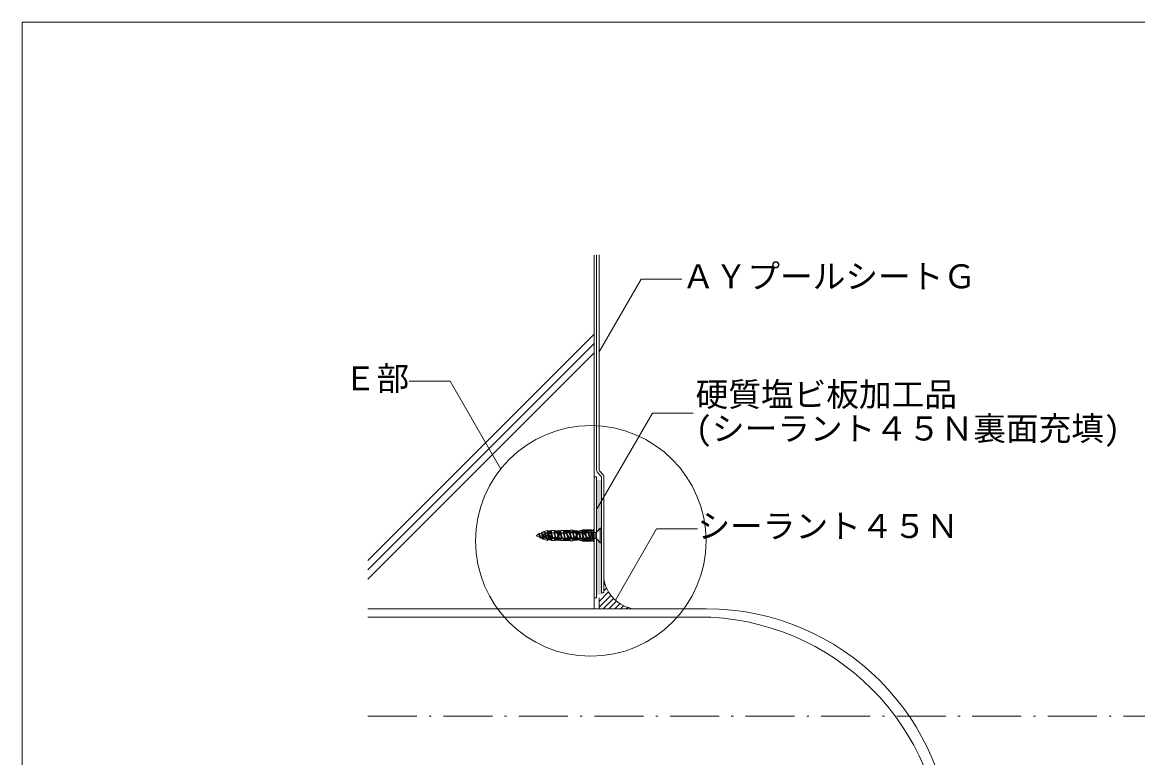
# Model space of a CAD drawing. Units: millimetres, scale not verified. Extents: x -675 to 675, y -471 to 460.
# Drawn here: x -675 to 8, y 10 to 460 of the extents above; entities that cross this region are included whole.
import ezdxf
from ezdxf.enums import TextEntityAlignment as Align

# ---------------------------------------------------------------- set-up
doc = ezdxf.new("R2010")
doc.units = ezdxf.units.MM
doc.header["$LTSCALE"] = 5
doc.linetypes.add('DASHED_DOTTED', pattern=[9.25, 6, -1.5, 0.25, -1.5])
for name, color, linetype, lineweight in [('1-0_芯・寸法線', 2, 'DASHED_DOTTED', 9), ('1-1_記号', 1, 'Continuous', 18), ('1-2_ハッチング', 4, 'Continuous', 9), ('1-4_リベットルーフ', 5, 'Continuous', 9), ('1-5_ＦＬ鋼板・ディスク', 8, 'Continuous', 18), ('1-6_アンカー類', 4, 'Continuous', 9), ('1-7_設備', 3, 'Continuous', 9), ('1-A_元図・躯体', 7, 'Continuous', 9), ('1-B_その他', 30, 'Continuous', 18), ('1-C_アンカー類2', 7, 'Continuous', 9), ('E-0', 7, 'Continuous', 9), ('F-0', 7, 'Continuous', 9)]:
    doc.layers.add(name, color=color, linetype=linetype, lineweight=lineweight)
doc.styles.add('ＭＳ ゴシック', font='')
doc.styles.get('ＭＳ ゴシック').set_extended_font_data('MS Gothic')

msp = doc.modelspace()

# ---------------------------------------------------------------- linework, layer by layer
at = {"layer": '1-0_芯・寸法線'}
msp.add_line((-463.548, 35.331), (464.297, 35.331), dxfattribs=at)
at = {"layer": '1-1_記号'}
msp.add_circle((-327.068, 142.642), 70.541, dxfattribs=at)
at = {"layer": '1-2_ハッチング'}
for p, q in [((-319, 119.242), (-318.989, 119.253)), ((-319, 115.707), (-318.354, 116.352)), ((-322, 105.636), (-316.211, 111.424)), ((-322, 102.1), (-314.784, 109.316)), ((-320.5, 110.671), (-320.338, 110.833)), ((-319, 112.171), (-317.411, 113.76)), ((-322, 107.833), (-322, 101.085)), ((-319.479, 101.085), (-313.146, 107.419)), ((-315.944, 101.085), (-311.3, 105.729)), ((-312.408, 101.085), (-309.245, 104.248)), ((-308.873, 101.085), (-306.968, 102.99)), ((-305.337, 101.085), (-304.443, 101.979)), ((-301.802, 101.085), (-301.626, 101.261))]:
    msp.add_line(p, q, dxfattribs=at)
msp.add_arc((-297.738, 122.387), 21.482, 188.196, 262.591, dxfattribs=at)
at = {"layer": '1-4_リベットルーフ'}
for p, q in [((-323.5, 317.805), (-323.5, 185.954)), ((-322, 317.805), (-322, 186.5)), ((-320.851, 182.251), (-323.149, 184.99)), ((-319.351, 182.797), (-321.649, 185.536)), ((-320.5, 181.287), (-320.5, 110.833)), ((-319, 181.833), (-319, 110.833)), ((-320.5, 110.833), (-319, 110.833))]:
    msp.add_line(p, q, dxfattribs=at)
for centre, start, end in [((-322, 185.954), 180, 220), ((-320.5, 186.5), 180, 220), ((-322, 181.287), 0, 40), ((-320.5, 181.833), 0, 40)]:
    msp.add_arc(centre, 1.5, start, end, dxfattribs=at)
at = {"layer": '1-5_ＦＬ鋼板・ディスク'}
for points in [[(-323.5, 147.809), (-322.814, 147.809), (-323.5, 179.833)], [(-322.814, 147.809), (-322.814, 179.833), (-323.5, 179.833)], [(-322.814, 147.809), (-322.658, 147.822), (-322.814, 179.833)], [(-322.658, 147.822), (-322.658, 179.833), (-322.814, 179.833)], [(-322.658, 147.822), (-322.619, 147.831), (-322.658, 179.833)], [(-322.619, 147.831), (-322.619, 179.833), (-322.658, 179.833)], [(-322.619, 147.831), (-322.505, 147.858), (-322.619, 179.833)], [(-322.505, 147.858), (-322.505, 179.833), (-322.619, 179.833)], [(-322.505, 147.858), (-322.431, 147.889), (-322.505, 179.833)], [(-322.431, 147.889), (-322.431, 179.833), (-322.505, 179.833)], [(-322.431, 147.889), (-322.36, 147.918), (-322.431, 179.833)], [(-322.36, 147.918), (-322.36, 179.833), (-322.431, 179.833)], [(-322.36, 147.918), (-322.259, 147.98), (-322.36, 179.833)], [(-322.259, 147.98), (-322.259, 179.833), (-322.36, 179.833)], [(-322.259, 147.98), (-322.226, 148), (-322.259, 179.833)], [(-322.226, 148), (-322.226, 179.833), (-322.259, 179.833)], [(-322.226, 148), (-322.107, 148.102), (-322.226, 179.833)], [(-322.107, 148.102), (-322.107, 179.833), (-322.226, 179.833)], [(-322.107, 148.102), (-320.5, 149.709), (-322.107, 179.833)], [(-320.5, 149.709), (-320.5, 179.833), (-322.107, 179.833)], [(-323.5, 109.833), (-322.814, 109.833), (-323.5, 144.129)], [(-322.814, 109.833), (-322.814, 144.129), (-323.5, 144.129)], [(-322.814, 109.833), (-322.658, 109.833), (-322.814, 144.129)], [(-322.658, 109.833), (-322.658, 144.114), (-322.814, 144.129)], [(-322.658, 109.833), (-322.619, 109.833), (-322.658, 144.114)], [(-322.619, 109.833), (-322.619, 144.11), (-322.658, 144.114)], [(-322.619, 109.833), (-322.505, 109.833), (-322.619, 144.11)], [(-322.505, 109.833), (-322.505, 144.075), (-322.619, 144.11)], [(-322.505, 109.833), (-322.431, 109.833), (-322.505, 144.075)], [(-322.431, 109.833), (-322.431, 144.053), (-322.505, 144.075)], [(-322.431, 109.833), (-322.36, 109.833), (-322.431, 144.053)], [(-322.36, 109.833), (-322.36, 144.015), (-322.431, 144.053)], [(-322.36, 109.833), (-322.259, 109.833), (-322.36, 144.015)], [(-322.259, 109.833), (-322.259, 143.961), (-322.36, 144.015)], [(-322.259, 109.833), (-322.226, 109.833), (-322.259, 143.961)], [(-322.226, 109.833), (-322.226, 143.934), (-322.259, 143.961)], [(-322.226, 109.833), (-322.107, 109.833), (-322.226, 143.934)], [(-322.107, 109.833), (-322.107, 143.836), (-322.226, 143.934)], [(-322.107, 109.833), (-320.5, 109.833), (-322.107, 143.836)], [(-320.5, 109.833), (-320.5, 142.229), (-322.107, 143.836)], [(-323.5, 109.833), (-323.5, 109.833), (-323.5, 109.833)]]:
    msp.add_solid(points, dxfattribs=at)
at = {"layer": '1-6_アンカー類'}
for p, q in [((-323.607, 148.102), (-321.24, 150.469)), ((-320.5, 150.469), (-321.24, 150.469)), ((-320.5, 141.469), (-320.5, 150.469)), ((-358.033, 144.324), (-358.616, 147.365)), ((-355.799, 144.385), (-356.972, 148.056)), ((-356.128, 143.655), (-355.799, 144.385)), ((-354.455, 144.371), (-355.427, 144.371)), ((-354.228, 143.64), (-355.12, 148.294)), ((-353.899, 144.371), (-355.12, 148.294)), ((-353.549, 147.567), (-354.894, 147.567)), ((-354.228, 143.64), (-353.899, 144.371)), ((-352.555, 144.371), (-353.899, 144.371)), ((-352.328, 143.64), (-353.22, 148.294)), ((-351.999, 144.371), (-353.22, 148.294)), ((-351.649, 147.567), (-352.994, 147.567)), ((-352.328, 143.64), (-351.999, 144.371)), ((-350.655, 144.371), (-351.999, 144.371)), ((-350.428, 143.64), (-351.32, 148.294)), ((-350.1, 144.371), (-351.32, 148.294)), ((-349.749, 147.567), (-351.094, 147.567)), ((-350.428, 143.64), (-350.1, 144.371)), ((-348.755, 144.371), (-350.1, 144.371)), ((-348.528, 143.64), (-349.42, 148.294)), ((-348.2, 144.371), (-349.42, 148.294)), ((-347.846, 147.567), (-349.194, 147.567)), ((-348.528, 143.64), (-348.2, 144.371)), ((-346.856, 144.371), (-348.2, 144.371)), ((-346.627, 143.637), (-347.519, 148.29)), ((-346.298, 144.367), (-347.519, 148.29)), ((-345.949, 147.567), (-347.294, 147.567)), ((-346.627, 143.637), (-346.298, 144.367)), ((-344.956, 144.371), (-346.3, 144.371)), ((-344.728, 143.64), (-345.62, 148.294)), ((-344.4, 144.371), (-345.62, 148.294)), ((-344.049, 147.567), (-345.394, 147.567)), ((-344.728, 143.64), (-344.4, 144.371)), ((-343.056, 144.371), (-344.4, 144.371)), ((-342.828, 143.64), (-343.72, 148.294)), ((-342.5, 144.371), (-343.72, 148.294)), ((-342.149, 147.567), (-343.494, 147.567)), ((-342.828, 143.64), (-342.5, 144.371)), ((-341.156, 144.371), (-342.5, 144.371)), ((-340.928, 143.64), (-341.82, 148.294)), ((-340.6, 144.371), (-341.82, 148.294)), ((-340.246, 147.567), (-341.594, 147.567)), ((-340.928, 143.64), (-340.6, 144.371)), ((-339.253, 144.371), (-340.6, 144.371)), ((-339.026, 143.64), (-339.917, 148.294)), ((-338.697, 144.371), (-339.917, 148.294)), ((-338.343, 147.567), (-339.691, 147.567)), ((-339.026, 143.64), (-338.697, 144.371)), ((-337.35, 144.371), (-338.697, 144.371)), ((-337.122, 143.64), (-338.014, 148.294)), ((-336.794, 144.371), (-338.014, 148.294)), ((-336.442, 147.567), (-337.788, 147.567)), ((-337.122, 143.64), (-336.794, 144.371)), ((-335.45, 144.371), (-336.794, 144.371)), ((-335.221, 143.637), (-336.113, 148.29)), ((-334.893, 144.367), (-336.113, 148.29)), ((-334.543, 147.567), (-335.888, 147.567)), ((-335.221, 143.637), (-334.893, 144.367)), ((-333.55, 144.371), (-334.893, 144.371)), ((-333.323, 143.64), (-334.214, 148.294)), ((-332.994, 144.371), (-334.214, 148.294)), ((-332.64, 147.567), (-333.988, 147.567)), ((-333.323, 143.64), (-332.994, 144.371)), ((-331.647, 144.371), (-332.994, 144.371)), ((-331.42, 143.64), (-332.312, 148.294)), ((-331.091, 144.371), (-332.312, 148.294)), ((-330.738, 147.567), (-332.085, 147.567)), ((-331.42, 143.64), (-331.091, 144.371)), ((-329.747, 144.371), (-331.091, 144.371)), ((-329.518, 143.637), (-330.41, 148.29)), ((-329.19, 144.367), (-330.41, 148.29)), ((-328.84, 147.567), (-330.185, 147.567)), ((-329.518, 143.637), (-329.19, 144.367)), ((-327.847, 144.371), (-329.19, 144.371)), ((-327.62, 143.64), (-328.512, 148.294)), ((-327.291, 144.371), (-328.512, 148.294)), ((-326.94, 147.567), (-328.286, 147.567)), ((-327.62, 143.64), (-327.291, 144.371)), ((-325.947, 144.371), (-327.291, 144.371)), ((-325.5, 144.721), (-326.612, 148.294)), ((-325.5, 147.567), (-326.386, 147.567)), ((-325.72, 143.64), (-325.5, 144.129)), ((-325.5, 144.129), (-325.5, 147.809)), ((-324.314, 147.809), (-325.5, 147.809)), ((-324.314, 144.129), (-325.5, 144.129)), ((-323.9, 144.129), (-323.9, 147.809)), ((-323.607, 143.836), (-321.24, 141.469))]:
    msp.add_line(p, q, dxfattribs=at)
for points in [[(-320.5, 141.469), (-321.24, 141.469), (-321.24, 150.469)], [(-357.704, 144.694), (-358.616, 147.365), (-358.979, 146.8)], [(-358.979, 146.8), (-358.033, 144.324), (-357.704, 144.694)], [(-355.12, 148.294), (-355.449, 147.567), (-354.228, 143.64)], [(-353.22, 148.294), (-353.549, 147.567), (-352.328, 143.64)], [(-351.32, 148.294), (-351.649, 147.567), (-350.428, 143.64)], [(-349.42, 148.294), (-349.749, 147.567), (-348.528, 143.64)], [(-347.519, 148.29), (-347.848, 147.563), (-346.627, 143.637)], [(-345.62, 148.294), (-345.949, 147.567), (-344.728, 143.64)], [(-343.72, 148.294), (-344.049, 147.567), (-342.828, 143.64)], [(-341.82, 148.294), (-342.149, 147.567), (-340.928, 143.64)], [(-339.917, 148.294), (-340.246, 147.567), (-339.026, 143.64)], [(-338.014, 148.294), (-338.343, 147.567), (-337.122, 143.64)], [(-336.113, 148.29), (-336.442, 147.563), (-335.221, 143.637)], [(-334.214, 148.294), (-334.543, 147.567), (-333.323, 143.64)], [(-332.312, 148.294), (-332.64, 147.567), (-331.42, 143.64)], [(-330.41, 148.29), (-330.739, 147.563), (-329.518, 143.637)], [(-328.512, 148.294), (-328.84, 147.567), (-327.62, 143.64)]]:
    msp.add_lwpolyline(points, dxfattribs=at)
for points in [[(-357.298, 147.334), (-356.128, 143.655), (-356.972, 148.056)], [(-325.72, 143.64), (-326.612, 148.294), (-326.94, 147.567)]]:
    msp.add_lwpolyline(points, close=True, dxfattribs=at)
for centre, radius, start, end in [((-355.26, 138.186), 9.383, 113.352, 123.951), ((-355.26, 153.753), 9.383, 236.049, 251.511), ((-355.26, 138.186), 9.383, 102.558, 110.133), ((-355.26, 153.753), 9.383, 254.901, 263.165), ((-355.26, 138.186), 9.383, 91.153, 99.302), ((-355.26, 153.753), 9.383, 266.704, 268.981), ((-324.314, 148.809), 1, 270, 315), ((-324.314, 143.129), 1, 45, 90)]:
    msp.add_arc(centre, radius, start, end, dxfattribs=at)
at = {"layer": '1-7_設備'}
for p, q in [((-256.238, 101.085), (-463.548, 101.085)), ((-261.238, 96.085), (-463.548, 96.085))]:
    msp.add_line(p, q, dxfattribs=at)
for centre in [(-261.238, -53.915), (-256.238, -48.915)]:
    msp.add_arc(centre, 150, 0, 90, dxfattribs=at)
at = {"layer": '1-A_元図・躯体'}
for p, q in [((-325, 101.085), (-325, 317.559)), ((-463.548, 130.589), (-325, 269.134)), ((-463.548, 124.933), (-325, 263.477)), ((-463.548, 119.276), (-325, 257.82)), ((-325, 101.085), (-463.548, 101.085))]:
    msp.add_line(p, q, dxfattribs=at)
at = {"layer": '1-B_その他'}
for p, q in [((-325, 181.833), (-325, 149.709)), ((-325, 181.833), (-323.5, 181.833)), ((-323.5, 107.833), (-323.5, 181.833))]:
    msp.add_line(p, q, dxfattribs=at)
msp.add_lwpolyline([(-325, 142.229), (-325, 107.833), (-323.5, 107.833)], dxfattribs=at)
at = {"layer": '1-C_アンカー類2'}
for p, q in [((-357, 148.069), (-353.6, 148.969)), ((-357, 143.869), (-357, 148.069)), ((-357, 143.869), (-353.6, 142.969)), ((-356.5, 145.969), (-354.685, 147.366)), ((-356.5, 145.969), (-354.685, 144.573)), ((-356, 145.969), (-354.166, 147.38)), ((-356, 145.969), (-354.166, 144.559)), ((-354.197, 147.469), (-354.38, 147.469)), ((-354.197, 144.469), (-354.38, 144.469)), ((-354.2, 145.969), (-352.385, 147.366)), ((-354.2, 145.969), (-352.385, 144.573)), ((-353.7, 145.969), (-351.866, 147.38)), ((-353.7, 145.969), (-351.866, 144.559)), ((-353.6, 147.844), (-353.6, 148.969)), ((-353.6, 148.719), (-351, 148.719)), ((-353.6, 147.844), (-351, 147.844)), ((-353.6, 144.094), (-351, 144.094)), ((-353.6, 142.97), (-353.6, 144.094)), ((-353.05, 147.844), (-353.05, 148.894)), ((-353.05, 143.044), (-353.05, 144.094)), ((-353, 145.819), (-353, 146.119)), ((-353, 146.119), (-352.826, 146.119)), ((-353, 145.819), (-352.826, 145.819)), ((-352.55, 147.844), (-352.55, 148.894)), ((-352.55, 143.044), (-352.55, 144.094)), ((-351.897, 147.469), (-352.08, 147.469)), ((-351.897, 144.469), (-352.08, 144.469)), ((-352.05, 147.844), (-352.05, 148.894)), ((-352.05, 143.044), (-352.05, 144.094)), ((-351.986, 145.362), (-351.826, 145.114)), ((-351.734, 145.525), (-351.574, 145.277)), ((-351.55, 147.844), (-351.55, 148.894)), ((-351.55, 143.044), (-351.55, 144.094)), ((-351, 148.969), (-349.2, 148.969)), ((-351, 147.844), (-351, 148.969)), ((-351, 142.969), (-351, 144.094)), ((-350.734, 144.819), (-348.166, 144.819)), ((-350.734, 144.519), (-348.166, 144.519)), ((-349.2, 147.844), (-349.2, 148.969)), ((-349.2, 148.719), (-345.4, 148.894)), ((-349.2, 147.844), (-345.4, 148.019)), ((-349.2, 144.094), (-345.4, 143.919)), ((-349.2, 142.969), (-349.2, 144.094)), ((-348.6, 147.867), (-348.6, 148.981)), ((-348.6, 142.971), (-348.6, 144.071)), ((-348, 147.89), (-348, 148.992)), ((-348, 142.957), (-348, 144.048)), ((-347.4, 147.913), (-347.4, 149.003)), ((-347.4, 142.943), (-347.4, 144.025)), ((-346.197, 147.025), (-347.326, 145.277)), ((-345.945, 146.862), (-347.074, 145.114)), ((-346.8, 147.936), (-346.8, 149.013)), ((-346.8, 142.93), (-346.8, 144.002)), ((-346.2, 147.983), (-346.2, 149.024)), ((-346.2, 142.916), (-346.2, 143.956)), ((-345.7, 148.005), (-345.7, 149.033)), ((-345.7, 142.905), (-345.7, 143.941)), ((-345.4, 142.883), (-345.4, 143.919)), ((-345.105, 147.619), (-342.795, 147.619)), ((-345.105, 147.319), (-342.795, 147.319)), ((-343.7, 148.019), (-343.7, 149.094)), ((-343.7, 148.933), (-339.7, 149.033)), ((-343.7, 148.019), (-339.7, 148.119)), ((-343.7, 142.844), (-343.7, 143.919)), ((-343.7, 143.919), (-339.7, 143.819)), ((-343.1, 148.034), (-343.1, 149.101)), ((-343.1, 142.838), (-343.1, 143.904)), ((-342.5, 148.049), (-342.5, 149.116)), ((-342.5, 142.823), (-342.5, 143.873)), ((-341.955, 146.862), (-340.697, 144.914)), ((-341.9, 148.064), (-341.9, 149.131)), ((-341.9, 142.808), (-341.9, 143.874)), ((-341.703, 147.025), (-340.445, 145.077)), ((-341.3, 148.079), (-341.3, 149.146)), ((-341.3, 142.793), (-341.3, 143.859)), ((-340.7, 148.094), (-340.7, 149.161)), ((-340.7, 142.778), (-340.7, 143.844)), ((-340.1, 148.109), (-340.1, 149.176)), ((-340.1, 142.763), (-340.1, 143.829)), ((-339.7, 149.194), (-338, 149.194)), ((-339.7, 148.119), (-339.7, 149.194)), ((-339.7, 148.119), (-337.991, 148.11)), ((-339.7, 143.819), (-338.003, 143.828)), ((-339.7, 142.744), (-339.7, 143.819)), ((-339.605, 144.619), (-337.295, 144.619)), ((-339.605, 144.319), (-337.295, 144.319)), ((-338.003, 143.828), (-334.2, 143.969)), ((-338, 148.11), (-338, 149.194)), ((-338, 149.033), (-334.2, 148.698)), ((-338, 148.11), (-334.2, 147.969)), ((-338, 142.744), (-338, 143.828)), ((-337.4, 148.088), (-337.4, 149.133)), ((-337.4, 142.806), (-337.4, 143.851)), ((-336.8, 148.066), (-336.8, 149.08)), ((-336.8, 142.859), (-336.8, 143.873)), ((-335.197, 147.025), (-336.455, 145.077)), ((-334.945, 146.862), (-336.203, 144.914)), ((-336.2, 148.043), (-336.2, 149.027)), ((-336.2, 142.911), (-336.2, 143.895)), ((-335.6, 148.021), (-335.6, 148.974)), ((-335.6, 142.964), (-335.6, 143.917)), ((-335, 147.999), (-335, 148.921)), ((-335, 143.017), (-335, 143.94)), ((-334.4, 147.977), (-334.4, 148.869)), ((-334.4, 143.07), (-334.4, 143.968)), ((-334.2, 148.859), (-327, 148.859)), ((-334.2, 147.969), (-334.2, 148.859)), ((-334.2, 147.969), (-328.1, 147.969)), ((-334.2, 143.079), (-334.2, 143.969)), ((-334.2, 143.969), (-328.1, 143.969)), ((-334.105, 147.619), (-333.2, 147.619)), ((-334.105, 147.319), (-333.2, 147.319)), ((-333.9, 148.859), (-332, 149.359)), ((-333.2, 147.319), (-333.2, 147.619)), ((-332.7, 147.619), (-331.795, 147.619)), ((-332.7, 147.319), (-332.7, 147.619)), ((-332.7, 147.319), (-331.795, 147.319)), ((-332.4, 147.969), (-332.4, 148.859)), ((-332.4, 143.079), (-332.4, 143.969)), ((-332, 149.359), (-326.8, 149.359)), ((-331.8, 147.969), (-331.8, 148.859)), ((-331.8, 143.079), (-331.8, 143.969)), ((-331.3, 147.969), (-331.3, 148.859)), ((-331.3, 143.079), (-331.3, 143.969)), ((-330.955, 146.862), (-329.697, 144.914)), ((-330.8, 147.969), (-330.8, 148.859)), ((-330.8, 143.079), (-330.8, 143.969)), ((-330.703, 147.025), (-329.445, 145.077)), ((-330.3, 147.969), (-330.3, 148.859)), ((-330.3, 143.079), (-330.3, 143.969)), ((-329.8, 147.969), (-329.8, 148.859)), ((-329.8, 143.079), (-329.8, 143.969)), ((-329.3, 147.942), (-329.3, 148.859)), ((-329.3, 143.079), (-329.3, 143.969)), ((-328.8, 147.969), (-328.8, 148.859)), ((-328.8, 143.079), (-328.8, 143.969)), ((-328.605, 144.619), (-328.1, 144.619)), ((-328.605, 144.319), (-328.1, 144.319)), ((-328.1, 143.079), (-328.1, 148.859)), ((-327, 143.079), (-327, 148.859)), ((-327, 148.759), (-326.3, 148.759)), ((-327, 146.219), (-326.8, 145.969)), ((-327, 146.219), (-326.3, 146.219)), ((-327, 145.719), (-326.8, 145.969)), ((-327, 145.719), (-326.3, 145.719)), ((-326.3, 148.759), (-326.8, 149.359)), ((-326.3, 148.859), (-325.45, 149.644)), ((-326.3, 143.079), (-326.3, 148.859)), ((-325.45, 149.644), (-325, 149.644)), ((-325.45, 142.294), (-325.45, 149.644)), ((-325, 142.294), (-325, 149.644)), ((-353.6, 143.219), (-351, 143.219)), ((-351, 142.969), (-349.2, 142.969)), ((-349.2, 143.219), (-345.4, 143.133)), ((-345.4, 142.883), (-343.7, 142.844)), ((-343.7, 143.006), (-339.7, 142.906)), ((-339.7, 142.744), (-338, 142.744)), ((-338, 142.906), (-334.2, 143.241)), ((-334.2, 143.079), (-327, 143.079)), ((-332, 142.579), (-333.9, 143.079)), ((-332, 142.579), (-326.8, 142.579)), ((-327, 143.179), (-326.3, 143.179)), ((-326.8, 142.579), (-326.3, 143.179)), ((-326.3, 143.079), (-325.45, 142.294)), ((-325.45, 142.294), (-325, 142.294))]:
    msp.add_line(p, q, dxfattribs=at)
for points in [[(-345.4, 148.019), (-345.4, 149.056), (-343.7, 149.094)], [(-326.3, 145.719), (-326.8, 145.969), (-326.3, 146.219)]]:
    msp.add_lwpolyline(points, dxfattribs=at)
for centre, radius, start, end in [((-354.38, 146.969), 0.5, 90, 127.569), ((-354.38, 144.969), 0.5, 232.431, 270), ((-354.197, 147.419), 0.05, 307.569, 90), ((-354.197, 144.519), 0.05, 270, 52.431), ((-352.826, 144.819), 1.3, 32.858, 90), ((-352.826, 144.819), 1, 32.858, 90), ((-352.08, 146.969), 0.5, 90, 127.569), ((-352.08, 144.969), 0.5, 232.431, 270), ((-351.897, 147.419), 0.05, 307.569, 90), ((-351.897, 144.519), 0.05, 270, 52.431), ((-350.734, 145.819), 1.3, 212.858, 270), ((-350.734, 145.819), 1, 212.858, 270), ((-348.166, 145.819), 1, 270, 327.142), ((-348.166, 145.819), 1.3, 270, 327.142), ((-345.105, 146.319), 1.3, 90, 147.142), ((-345.105, 146.319), 1, 90, 147.142), ((-342.795, 146.319), 1.3, 32.858, 90), ((-342.795, 146.319), 1, 32.858, 90), ((-339.605, 145.619), 1.3, 212.858, 270), ((-339.605, 145.619), 1, 212.858, 270), ((-337.295, 145.619), 1, 270, 327.142), ((-337.295, 145.619), 1.3, 270, 327.142), ((-334.105, 146.319), 1.3, 90, 147.142), ((-334.105, 146.319), 1, 90, 147.142), ((-331.795, 146.319), 1.3, 32.858, 90), ((-331.795, 146.319), 1, 32.858, 90), ((-328.605, 145.619), 1.3, 212.858, 270), ((-328.605, 145.619), 1, 212.858, 270)]:
    msp.add_arc(centre, radius, start, end, dxfattribs=at)
at = {"layer": 'E-0'}
for p, q in [((-296.227, 302.848), (-321.964, 258.27)), ((-296.227, 302.848), (-271.227, 302.848)), ((-289.349, 220.841), (-323.049, 162.47)), ((-289.349, 220.841), (-264.349, 220.841)), ((-286.74, 150.018), (-311.978, 106.304)), ((-286.74, 150.018), (-261.74, 150.018))]:
    msp.add_line(p, q, dxfattribs=at)
at = {"layer": 'E-0', "color": 1, "lineweight": 18}
for q in [(-438.206, 240.353), (-382.199, 186.649)]:
    msp.add_line((-413.206, 240.353), q, dxfattribs=at)
at = {"layer": 'F-0'}
msp.add_line((-675, 460), (-675, -440), dxfattribs=at)
msp.add_lwpolyline([(-675, 460), (675, 460), (675, -440), (-675, -440)], dxfattribs=at)

# ---------------------------------------------------------------- texts
at = {"layer": 'E-0', "style": 'ＭＳ ゴシック'}
for s, p in [('ＡＹプールシートＧ', (-271.227, 292.848)), ('硬質塩ビ板加工品', (-262.899, 220.59)), ('(シーラント４５Ｎ裏面充填)', (-262.899, 199.689)), ('シーラント４５Ｎ', (-261.74, 140.018))]:
    msp.add_text(s, height=14.66, dxfattribs=at).set_placement(p, align=Align.BOTTOM_LEFT)
at = {"layer": 'E-0', "color": 1, "style": 'ＭＳ ゴシック'}
msp.add_text('Ｅ部', height=14.66, dxfattribs=at).set_placement((-478.206, 230.353), align=Align.BOTTOM_LEFT)

doc.saveas('drawing.dxf')
